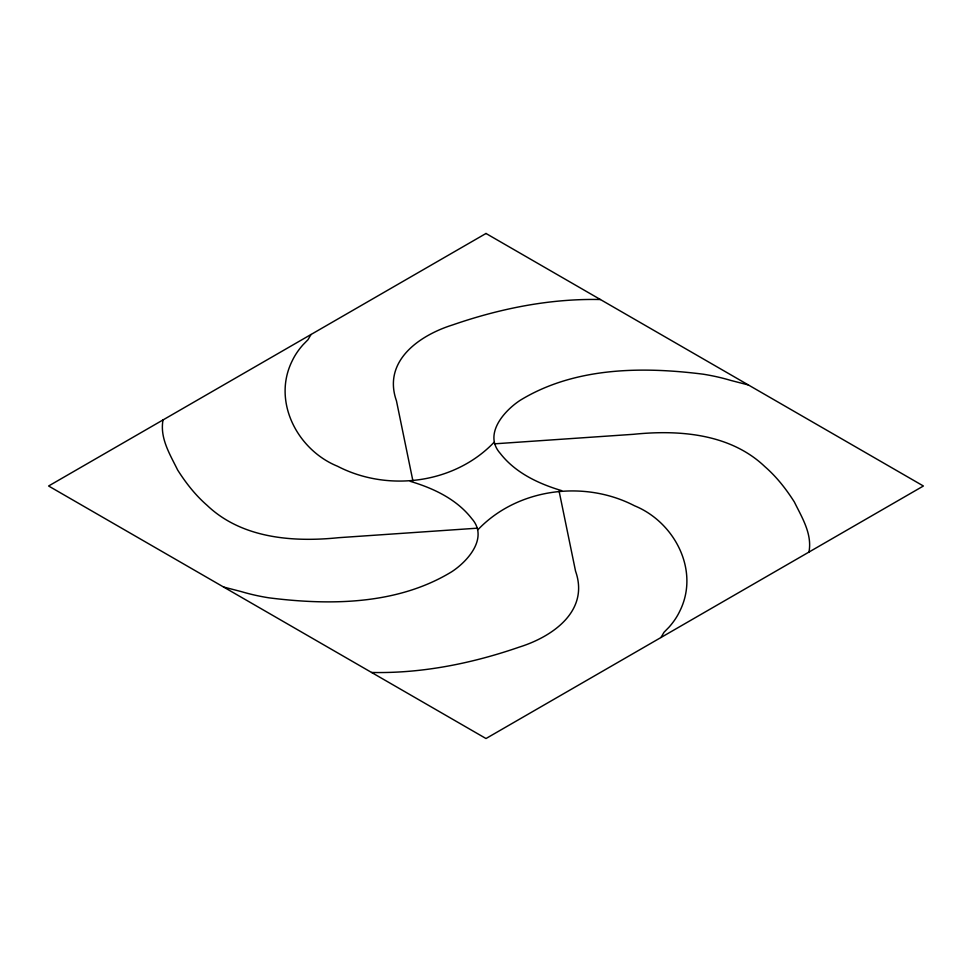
<?xml version="1.0" encoding="UTF-8"?>
<svg xmlns="http://www.w3.org/2000/svg" width="972" height="972" viewBox="0 0 972 972"><rect width="100%" height="100%" fill="white"/><g stroke="black" fill="none" stroke-linecap="round" stroke-linejoin="round"><path stroke-width="1.46" d="M163.029 419.928C159.627 438.056 170.015 454.434 177.645 470.011C185.871 482.963 195.421 495.185 207.036 505.282C241.785 538.476 293.022 542.364 338.523 537.698L477.143 528.197M808.971 552.072C812.373 533.944 801.985 517.566 794.355 501.989C786.129 489.038 776.579 476.815 764.964 466.718C730.215 433.524 678.978 429.636 633.477 434.302L494.857 443.803M311.016 334.502L308.002 339.702L303.118 344.683A142.544 82.292 0 0 0 292.317 360.636C271.881 401.193 297.359 449.951 337.551 466.256C387.901 492.367 454.629 483.692 494.08 442.272M660.984 637.498L663.998 632.298L668.882 627.317A142.544 82.292 0 0 0 679.683 611.364C700.119 570.807 674.641 522.049 634.449 505.744C584.099 479.633 517.371 488.308 477.92 529.728M600.429 299.534C550.237 298.404 499.924 308.549 452.6 324.94C419.369 335.316 382.385 361.049 396.455 400.853L412.906 480.885M371.571 672.466C421.763 673.596 472.076 663.451 519.4 647.06C552.631 636.684 589.615 610.951 575.546 571.147L559.094 491.115M748.416 384.973L730.774 380.417A142.544 82.292 0 0 0 703.145 374.184C641.836 366.444 574.513 367.1 520.202 400.294C503.848 410.998 483.327 434.46 500.24 453.389C515.379 472.89 538.61 483.752 561.743 490.666M223.584 587.027L241.226 591.583A142.544 82.292 0 0 0 268.855 597.816C330.164 605.556 397.487 604.9 451.798 571.706C468.152 561.002 488.673 537.54 471.76 518.611C456.621 499.11 433.391 488.248 410.257 481.334M486 233.474L48.6 486L486 738.526L923.4 486L486 233.474"/></g></svg>
